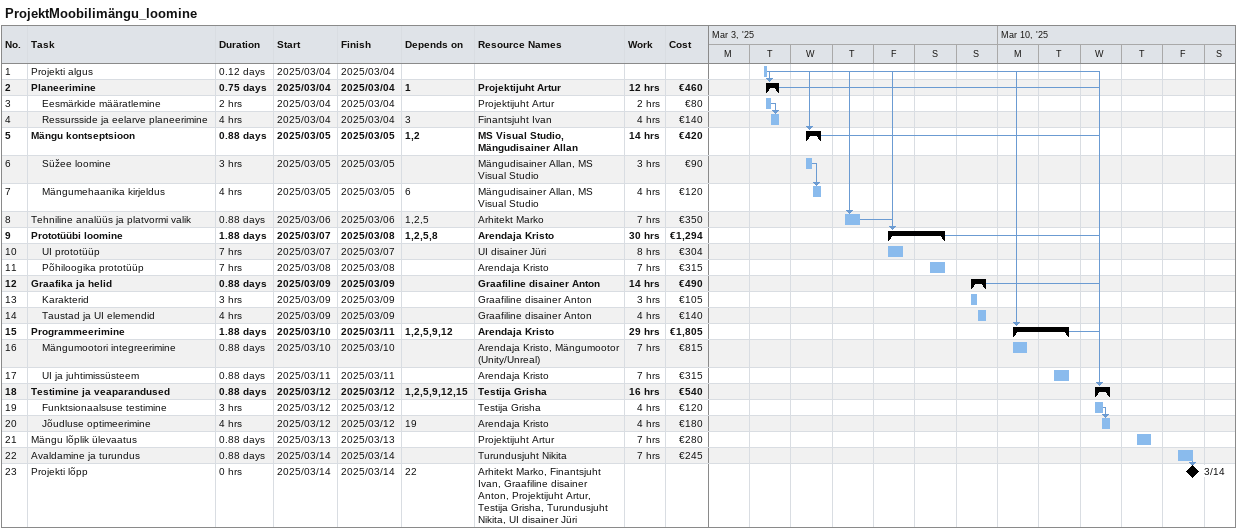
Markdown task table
ProjektMoobilimängu_loomine

| ID | Level | Task | Duration | Start | Finish | Predecessors | Resources | Work (h) | Cost (€) |
|---|---|---|---|---|---|---|---|---|---|
| 1 | 1 | Projekti algus | 0.12d | 2025-03-04 | 2025-03-04 |  |  |  |  |
| 2 | 1 | **Planeerimine** | 0.75d | 2025-03-04 | 2025-03-04 | 1 | Projektijuht Artur | 12 | 460 |
| 3 | 2 | Eesmärkide määratlemine | 2h | 2025-03-04 | 2025-03-04 |  | Projektijuht Artur | 2 | 80 |
| 4 | 2 | Ressursside ja eelarve planeerimine | 4h | 2025-03-04 | 2025-03-04 | 3 | Finantsjuht Ivan | 4 | 140 |
| 5 | 1 | **Mängu kontseptsioon** | 0.88d | 2025-03-05 | 2025-03-05 | 1, 2 | MS Visual Studio, Mängudisainer Allan | 14 | 420 |
| 6 | 2 | Süžee loomine | 3h | 2025-03-05 | 2025-03-05 |  | Mängudisainer Allan, MS Visual Studio | 3 | 90 |
| 7 | 2 | Mängumehaanika kirjeldus | 4h | 2025-03-05 | 2025-03-05 | 6 | Mängudisainer Allan, MS Visual Studio | 4 | 120 |
| 8 | 1 | Tehniline analüüs ja platvormi valik | 0.88d | 2025-03-06 | 2025-03-06 | 1, 2, 5 | Arhitekt Marko | 7 | 350 |
| 9 | 1 | **Prototüübi loomine** | 1.88d | 2025-03-07 | 2025-03-08 | 1, 2, 5, 8 | Arendaja Kristo | 30 | 1294 |
| 10 | 2 | UI prototüüp | 7h | 2025-03-07 | 2025-03-07 |  | UI disainer Jüri | 8 | 304 |
| 11 | 2 | Põhiloogika prototüüp | 7h | 2025-03-08 | 2025-03-08 |  | Arendaja Kristo | 7 | 315 |
| 12 | 1 | **Graafika ja helid** | 0.88d | 2025-03-09 | 2025-03-09 |  | Graafiline disainer Anton | 14 | 490 |
| 13 | 2 | Karakterid | 3h | 2025-03-09 | 2025-03-09 |  | Graafiline disainer Anton | 3 | 105 |
| 14 | 2 | Taustad ja UI elemendid | 4h | 2025-03-09 | 2025-03-09 |  | Graafiline disainer Anton | 4 | 140 |
| 15 | 1 | **Programmeerimine** | 1.88d | 2025-03-10 | 2025-03-11 | 1, 2, 5, 9, 12 | Arendaja Kristo | 29 | 1805 |
| 16 | 2 | Mängumootori integreerimine | 0.88d | 2025-03-10 | 2025-03-10 |  | Arendaja Kristo, Mängumootor (Unity/Unreal) | 7 | 815 |
| 17 | 2 | UI ja juhtimissüsteem | 0.88d | 2025-03-11 | 2025-03-11 |  | Arendaja Kristo | 7 | 315 |
| 18 | 1 | **Testimine ja veaparandused** | 0.88d | 2025-03-12 | 2025-03-12 | 1, 2, 5, 9, 12, 15 | Testija Grisha | 16 | 540 |
| 19 | 2 | Funktsionaalsuse testimine | 3h | 2025-03-12 | 2025-03-12 |  | Testija Grisha | 4 | 120 |
| 20 | 2 | Jõudluse optimeerimine | 4h | 2025-03-12 | 2025-03-12 | 19 | Arendaja Kristo | 4 | 180 |
| 21 | 1 | Mängu lõplik ülevaatus | 0.88d | 2025-03-13 | 2025-03-13 |  | Projektijuht Artur | 7 | 280 |
| 22 | 1 | Avaldamine ja turundus | 0.88d | 2025-03-14 | 2025-03-14 |  | Turundusjuht Nikita | 7 | 245 |
| 23 | 1 | Projekti lõpp | 0h | 2025-03-14 | 2025-03-14 | 22 | Arhitekt Marko, Finantsjuht Ivan, Graafiline disainer Anton, Projektijuht Artur, Testija Grisha, Turundusjuht Nikita, UI disainer Jüri |  |  |
